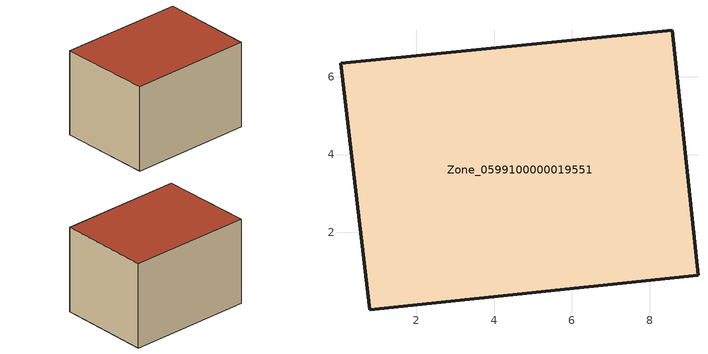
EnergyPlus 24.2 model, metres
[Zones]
Zone_0599100000019551
 floor ground (C_G): 8.57,7.19 9.23,0.9 0.81,0.02 0.06,6.34 z3.78
 wall outside (C_F): 8.57,7.19 0.06,6.34 0.81,0.02 9.23,0.9 8.57,7.19 z3.78:9.74
 roof outside (C_R): 9.23,0.9 8.57,7.19 0.06,6.34 0.81,0.02 z9.74
[BUILDING]
Pand.0599100000019551: North Axis=0; Terrain=City; Loads Convergence Tolerance Value=0.04; Temperature Convergence Tolerance Value=0.4; Solar Distribution=FullExterior; Maximum Number of Warmup Days=25; Minimum Number of Warmup Days=1
[Site:Location]
Rotterdam.The.Hague.AP_ZH_NLD Design_Conditions: Latitude=51.96; Longitude=4.45; Time Zone=1; Elevation=-4.5
[SITE:GROUNDTEMPERATURE:BUILDINGSURFACE]
18, 18, 18, 18, 18, 18, 18, 18, 18, 18, 18, 18
[MATERIAL] Thermal Absorptance=0.9; Solar Absorptance=0.7; Visible Absorptance=0.7
Name | Roughness | Thickness | Conductivity | Density | Specific Heat
G.TI.1946-1964 | MediumSmooth | 0.15 | 1 | 540 | 1210
F.TI.1946-1964 | Rough | 0.3 | 0.857143 | 1920 | 840
R.TI.1946-1964 | MediumRough | 0.2 | 0.277778 | 1500 | 1000
[CONSTRUCTION]
C_G: G.TI.1946-1964
C_F: F.TI.1946-1964
C_R: R.TI.1946-1964
[ZONE]
Zone_0599100000019551: Type=1; Multiplier=1; Ceiling Height=Autocalculate; Volume=Autocalculate; Floor Area=autocalculate; Part of Total Floor Area=Yes
[ZONEINFILTRATION:DESIGNFLOWRATE]
Infil_Zone_0599100000019551: Zone or ZoneList or Space or SpaceList=Zone_0599100000019551; Schedule=AlwaysOn; Design Flow Rate Calculation Method=Flow/Area; Flow Rate per Floor Area=0.003; Constant Term Coefficient=1; Temperature Term Coefficient=0; Velocity Term Coefficient=0; Velocity Squared Term Coefficient=0
[HVACTEMPLATE:ZONE:IDEALLOADSAIRSYSTEM]
Zone_0599100000019551: Maximum Heating Supply Air Temperature=50; Minimum Cooling Supply Air Temperature=13; Maximum Heating Supply Air Humidity Ratio=0.0156; Minimum Cooling Supply Air Humidity Ratio=0.0077; Heating Limit=NoLimit; Cooling Limit=NoLimit; Dehumidification Control Type=ConstantSensibleHeatRatio; Cooling Sensible Heat Ratio=0.7; Dehumidification Setpoint=60; Humidification Control Type=None; Humidification Setpoint=30; Outdoor Air Method=None; Outdoor Air Flow Rate per Person=0.00944; Outdoor Air Flow Rate per Zone Floor Area=0; Outdoor Air Flow Rate per Zone=0; Demand Controlled Ventilation Type=None; Outdoor Air Economizer Type=NoEconomizer; Heat Recovery Type=None; Sensible Heat Recovery Effectiveness=0.7; Latent Heat Recovery Effectiveness=0.65
[ZONECONTROL:THERMOSTAT]
ThermostatControl_Zone_0599100000019551: Zone or ZoneList=Zone_0599100000019551; Control Type Schedule=DualSetpointControlType; Control 1=Thermostat_Zone_0599100000019551; Temperature Difference Between Cutout And Setpoint=0
[THERMOSTATSETPOINT:DUALSETPOINT]
Thermostat_Zone_0599100000019551: Heating Setpoint Temperature Schedule=HeatingSetpoint_Zone_0599100000019551; Cooling Setpoint Temperature Schedule=CoolingSetpoint_Zone_0599100000019551
[SCHEDULE:COMPACT]
HeatingSetpoint_Zone_0599100000019551: Through: 12/31, For: AllDays, Until: 24:00, 21
CoolingSetpoint_Zone_0599100000019551: Through: 12/31, For: AllDays, Until: 24:00, 24
DualSetpointControlType: Through: 12/31, For: AllDays, Until: 24:00, 4
AlwaysOn: Through: 12/31, For: AllDays, Until: 24:00, 1
